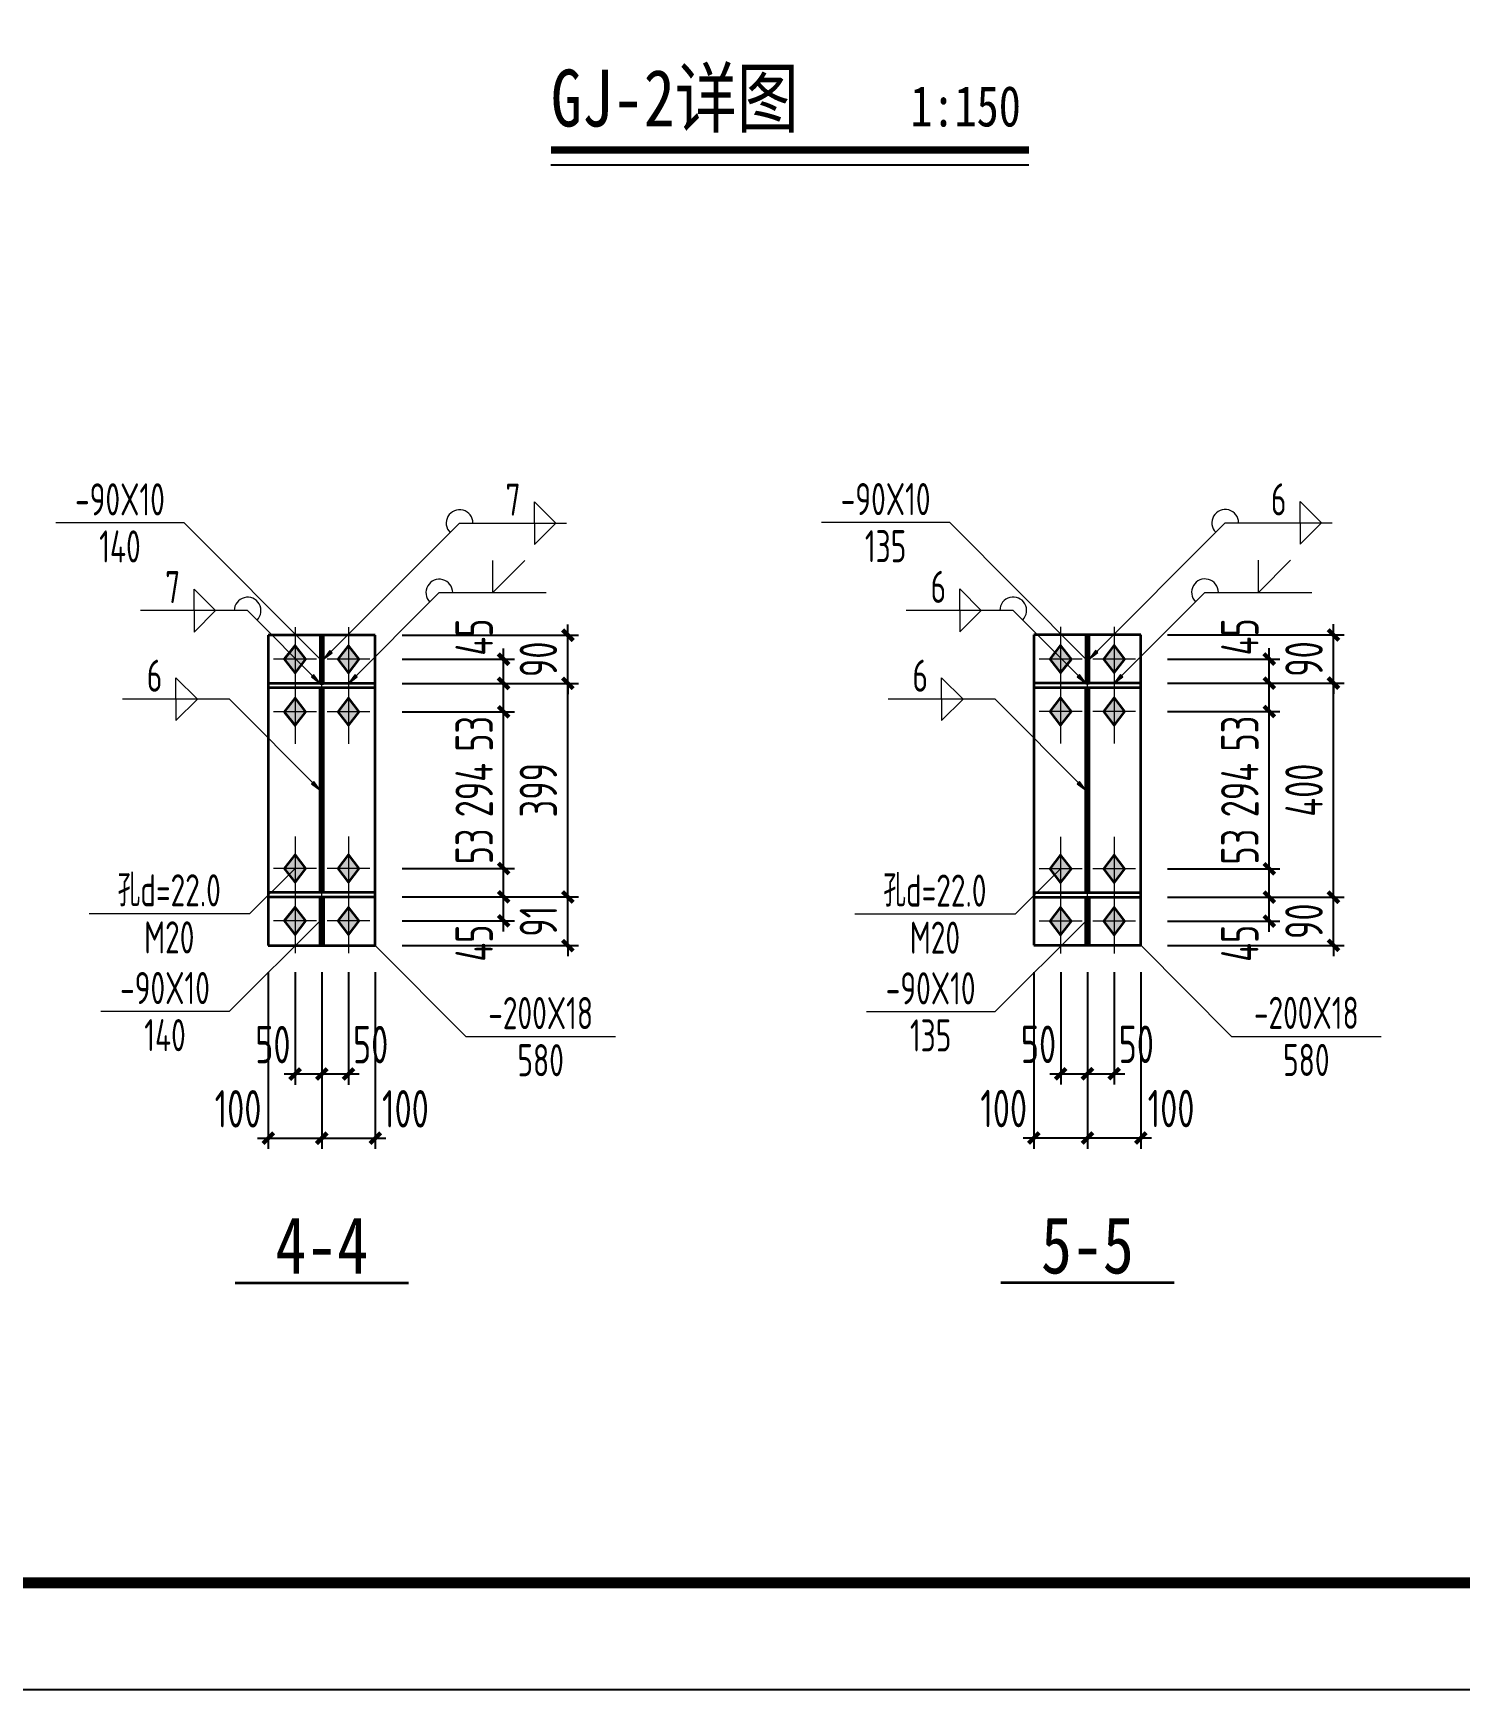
# Model space of a CAD drawing. Extents: x 899043 to 2598688, y -137197 to 211789.
# Drawn here: x 2058262 to 2078266, y 3985 to 27205 of the extents above; entities that cross this region are included whole.
import ezdxf
from ezdxf.enums import TextEntityAlignment as Align

# ---------------------------------------------------------------- set-up
doc = ezdxf.new("R2010")
doc.units = 0
doc.header["$LTSCALE"] = 1500
doc.header["$MEASUREMENT"] = 0
doc.linetypes.add('线型6', pattern=[8.75, 5, -1.25, 1.25, -1.25])
for name, color, linetype in [('00-tk', 151, 'Continuous'), ('DIM_SYMB', 3, 'Continuous'), ('PUB_TEXT', 7, 'Continuous')]:
    doc.layers.add(name, color=color, linetype=linetype)
for name, color, linetype, lineweight in [('10', 7, 'Continuous', 35), ('20', 2, 'Continuous', 35), ('尺寸标注', 9, 'Continuous', 18), ('焊缝标注', 9, 'Continuous', 18), ('螺栓孔标注', 9, 'Continuous', 18), ('钢板标注', 9, 'Continuous', 18)]:
    doc.layers.add(name, color=color, linetype=linetype, lineweight=lineweight)
doc.styles.add('TSSD_Dimension', font='Tssdeng.shx', dxfattribs={"width": 0.7, "bigfont": 'hztxt.shx'})
doc.styles.add('仿宋体', font='', dxfattribs={"width": 0.8})
doc.styles.get('仿宋体').set_extended_font_data('SimSun')
doc.dimstyles.new('TSSD_150_150', dxfattribs={"dimtxt": 525, "dimasz": 150, "dimexe": 150, "dimexo": 375, "dimgap": 150, "dimtad": 1, "dimdec": 0, "dimzin": 0, "dimdsep": 46, "dimtxsty": 'TSSD_Dimension', "dimblk": 'ARCHTICK', "dimblk1": 'ARCHTICK', "dimblk2": 'ARCHTICK', "dimcen": 0, "dimdle": 150, "dimclrt": 7, "dimadec": 0, "dimazin": 0, "dimtfac": 1, "dimtdec": 0, "dimtix": 1, "dimtmove": 2, "dimatfit": 3, "dimfxl": 0, "dimtolj": 1, "dimtzin": 0, "dimarcsym": 0})

# ---------------------------------------------------------------- blocks, each defined once
blk = doc.blocks.new('_ArchTick')
at = {"color": 0, "linetype": 'ByBlock', "const_width": 0.4}
blk.add_lwpolyline([(-0.5, -0.5), (0.5, 0.5)], dxfattribs=at)
blk = doc.blocks.new('*D639')
at = {"layer": 'Defpoints', "color": 0, "linetype": 'Continuous'}
for p in [(2063059, 18429), (2064859, 18429), (2063059, 18092)]:
    blk.add_point(p, dxfattribs=at)
at = {"layer": '尺寸标注', "color": 0, "linetype": 'Continuous', "lineweight": -2}
for p, q in [((2064859, 17942), (2064859, 18579)), ((2063434, 18429), (2065009, 18429)), ((2063434, 18092), (2065009, 18092))]:
    blk.add_line(p, q, dxfattribs=at)
at = {"layer": '尺寸标注', "color": 0, "linetype": 'Continuous', "lineweight": -2, "xscale": 150, "yscale": 150, "zscale": 150}
for p, rotation in [((2064859, 18429), 90), ((2064859, 18092), 270)]:
    blk.add_blockref('_ArchTick', p, dxfattribs=dict(at, rotation=rotation))
at = {"layer": '尺寸标注', "color": 7, "linetype": 'Continuous', "lineweight": 18, "insert": (2064446, 18739), "char_height": 525, "attachment_point": 5, "rotation": 90, "style": 'TSSD_Dimension'}
blk.add_mtext('\\A1;45', dxfattribs=at)
blk = doc.blocks.new('*D640')
at = {"layer": 'Defpoints', "color": 0, "linetype": 'Continuous'}
for p in [(2063059, 18092), (2064859, 18092), (2063059, 17694)]:
    blk.add_point(p, dxfattribs=at)
at = {"layer": '尺寸标注', "color": 0, "linetype": 'Continuous', "lineweight": -2}
for p, q in [((2064859, 17544), (2064859, 18242)), ((2063434, 18092), (2065009, 18092)), ((2063434, 17694), (2065009, 17694))]:
    blk.add_line(p, q, dxfattribs=at)
at = {"layer": '尺寸标注', "color": 0, "linetype": 'Continuous', "lineweight": -2, "xscale": 150, "yscale": 150, "zscale": 150}
for p, rotation in [((2064859, 18092), 90), ((2064859, 17694), 270)]:
    blk.add_blockref('_ArchTick', p, dxfattribs=dict(at, rotation=rotation))
at = {"layer": '尺寸标注', "color": 7, "linetype": 'Continuous', "lineweight": 18, "insert": (2064446, 17384), "char_height": 525, "attachment_point": 5, "rotation": 90, "style": 'TSSD_Dimension'}
blk.add_mtext('\\A1;53', dxfattribs=at)
blk = doc.blocks.new('*D641')
at = {"layer": 'Defpoints', "color": 0, "linetype": 'Continuous'}
for p in [(2063059, 15099), (2064859, 15099), (2063059, 14762)]:
    blk.add_point(p, dxfattribs=at)
at = {"layer": '尺寸标注', "color": 0, "linetype": 'Continuous', "lineweight": -2}
for p, q in [((2063434, 15099), (2065009, 15099)), ((2064859, 14612), (2064859, 15249)), ((2063434, 14762), (2065009, 14762))]:
    blk.add_line(p, q, dxfattribs=at)
at = {"layer": '尺寸标注', "color": 0, "linetype": 'Continuous', "lineweight": -2, "xscale": 150, "yscale": 150, "zscale": 150}
for p, rotation in [((2064859, 15099), 90), ((2064859, 14762), 270)]:
    blk.add_blockref('_ArchTick', p, dxfattribs=dict(at, rotation=rotation))
at = {"layer": '尺寸标注', "color": 7, "linetype": 'Continuous', "lineweight": 18, "insert": (2064446, 14451), "char_height": 525, "attachment_point": 5, "rotation": 90, "style": 'TSSD_Dimension'}
blk.add_mtext('\\A1;45', dxfattribs=at)
blk = doc.blocks.new('*D642')
at = {"layer": 'Defpoints', "color": 0, "linetype": 'Continuous'}
for p in [(2063059, 15497), (2064859, 15497), (2063059, 15099)]:
    blk.add_point(p, dxfattribs=at)
at = {"layer": '尺寸标注', "color": 0, "linetype": 'Continuous', "lineweight": -2}
for p, q in [((2064859, 14949), (2064859, 15647)), ((2063434, 15497), (2065009, 15497)), ((2063434, 15099), (2065009, 15099))]:
    blk.add_line(p, q, dxfattribs=at)
at = {"layer": '尺寸标注', "color": 0, "linetype": 'Continuous', "lineweight": -2, "xscale": 150, "yscale": 150, "zscale": 150}
for p, rotation in [((2064859, 15497), 90), ((2064859, 15099), 270)]:
    blk.add_blockref('_ArchTick', p, dxfattribs=dict(at, rotation=rotation))
at = {"layer": '尺寸标注', "color": 7, "linetype": 'Continuous', "lineweight": 18, "insert": (2064446, 15807), "char_height": 525, "attachment_point": 5, "rotation": 90, "style": 'TSSD_Dimension'}
blk.add_mtext('\\A1;53', dxfattribs=at)
blk = doc.blocks.new('*D643')
at = {"layer": 'Defpoints', "color": 0, "linetype": 'Continuous'}
for p in [(2063059, 17694), (2064859, 17694), (2063059, 15497)]:
    blk.add_point(p, dxfattribs=at)
at = {"layer": '尺寸标注', "color": 0, "linetype": 'Continuous', "lineweight": -2}
for p, q in [((2063434, 17694), (2065009, 17694)), ((2064859, 15347), (2064859, 17844)), ((2063434, 15497), (2065009, 15497))]:
    blk.add_line(p, q, dxfattribs=at)
at = {"layer": '尺寸标注', "color": 0, "linetype": 'Continuous', "lineweight": -2, "xscale": 150, "yscale": 150, "zscale": 150}
for p, rotation in [((2064859, 17694), 90), ((2064859, 15497), 270)]:
    blk.add_blockref('_ArchTick', p, dxfattribs=dict(at, rotation=rotation))
at = {"layer": '尺寸标注', "color": 7, "linetype": 'Continuous', "lineweight": 18, "insert": (2064446, 16595), "char_height": 525, "attachment_point": 5, "rotation": 90, "style": 'TSSD_Dimension'}
blk.add_mtext('\\A1;294', dxfattribs=at)
blk = doc.blocks.new('*D644')
at = {"layer": 'Defpoints', "color": 0, "linetype": 'Continuous'}
for p in [(2061934, 14417), (2062309, 14417), (2062309, 12617)]:
    blk.add_point(p, dxfattribs=at)
at = {"layer": '尺寸标注', "color": 0, "linetype": 'Continuous', "lineweight": -2}
for p, q in [((2061934, 14042), (2061934, 12467)), ((2062309, 14042), (2062309, 12467)), ((2061784, 12617), (2062459, 12617))]:
    blk.add_line(p, q, dxfattribs=at)
at = {"layer": '尺寸标注', "color": 0, "linetype": 'Continuous', "lineweight": -2, "xscale": 150, "yscale": 150, "zscale": 150, "rotation": 180}
blk.add_blockref('_ArchTick', (2061934, 12617), dxfattribs=at)
at = {"layer": '尺寸标注', "color": 0, "linetype": 'Continuous', "lineweight": -2, "xscale": 150, "yscale": 150, "zscale": 150}
blk.add_blockref('_ArchTick', (2062309, 12617), dxfattribs=at)
at = {"layer": '尺寸标注', "color": 7, "linetype": 'Continuous', "lineweight": 18, "insert": (2061623, 13029), "char_height": 525, "attachment_point": 5, "style": 'TSSD_Dimension'}
blk.add_mtext('\\A1;50', dxfattribs=at)
blk = doc.blocks.new('*D645')
at = {"layer": 'Defpoints', "color": 0, "linetype": 'Continuous'}
for p in [(2062309, 14417), (2062684, 14417), (2062684, 12617)]:
    blk.add_point(p, dxfattribs=at)
at = {"layer": '尺寸标注', "color": 0, "linetype": 'Continuous', "lineweight": -2}
for p, q in [((2062309, 14042), (2062309, 12467)), ((2062684, 14042), (2062684, 12467)), ((2062159, 12617), (2062834, 12617))]:
    blk.add_line(p, q, dxfattribs=at)
at = {"layer": '尺寸标注', "color": 0, "linetype": 'Continuous', "lineweight": -2, "xscale": 150, "yscale": 150, "zscale": 150, "rotation": 180}
blk.add_blockref('_ArchTick', (2062309, 12617), dxfattribs=at)
at = {"layer": '尺寸标注', "color": 0, "linetype": 'Continuous', "lineweight": -2, "xscale": 150, "yscale": 150, "zscale": 150}
blk.add_blockref('_ArchTick', (2062684, 12617), dxfattribs=at)
at = {"layer": '尺寸标注', "color": 7, "linetype": 'Continuous', "lineweight": 18, "insert": (2062994, 13029), "char_height": 525, "attachment_point": 5, "style": 'TSSD_Dimension'}
blk.add_mtext('\\A1;50', dxfattribs=at)
blk = doc.blocks.new('*D646')
at = {"layer": 'Defpoints', "color": 0, "linetype": 'Continuous'}
for p in [(2061559, 14417), (2062309, 14417), (2062309, 11717)]:
    blk.add_point(p, dxfattribs=at)
at = {"layer": '尺寸标注', "color": 0, "linetype": 'Continuous', "lineweight": -2}
for p, q in [((2061559, 14042), (2061559, 11567)), ((2062309, 14042), (2062309, 11567)), ((2061409, 11717), (2062459, 11717))]:
    blk.add_line(p, q, dxfattribs=at)
at = {"layer": '尺寸标注', "color": 0, "linetype": 'Continuous', "lineweight": -2, "xscale": 150, "yscale": 150, "zscale": 150, "rotation": 180}
blk.add_blockref('_ArchTick', (2061559, 11717), dxfattribs=at)
at = {"layer": '尺寸标注', "color": 0, "linetype": 'Continuous', "lineweight": -2, "xscale": 150, "yscale": 150, "zscale": 150}
blk.add_blockref('_ArchTick', (2062309, 11717), dxfattribs=at)
at = {"layer": '尺寸标注', "color": 7, "linetype": 'Continuous', "lineweight": 18, "insert": (2061135, 12129), "char_height": 525, "attachment_point": 5, "style": 'TSSD_Dimension'}
blk.add_mtext('\\A1;100', dxfattribs=at)
blk = doc.blocks.new('*D647')
at = {"layer": 'Defpoints', "color": 0, "linetype": 'Continuous'}
for p in [(2062309, 14417), (2063059, 14417), (2063059, 11717)]:
    blk.add_point(p, dxfattribs=at)
at = {"layer": '尺寸标注', "color": 0, "linetype": 'Continuous', "lineweight": -2}
for p, q in [((2062309, 14042), (2062309, 11567)), ((2063059, 14042), (2063059, 11567)), ((2062159, 11717), (2063209, 11717))]:
    blk.add_line(p, q, dxfattribs=at)
at = {"layer": '尺寸标注', "color": 0, "linetype": 'Continuous', "lineweight": -2, "xscale": 150, "yscale": 150, "zscale": 150, "rotation": 180}
blk.add_blockref('_ArchTick', (2062309, 11717), dxfattribs=at)
at = {"layer": '尺寸标注', "color": 0, "linetype": 'Continuous', "lineweight": -2, "xscale": 150, "yscale": 150, "zscale": 150}
blk.add_blockref('_ArchTick', (2063059, 11717), dxfattribs=at)
at = {"layer": '尺寸标注', "color": 7, "linetype": 'Continuous', "lineweight": 18, "insert": (2063482, 12129), "char_height": 525, "attachment_point": 5, "style": 'TSSD_Dimension'}
blk.add_mtext('\\A1;100', dxfattribs=at)
blk = doc.blocks.new('*D648')
at = {"layer": 'Defpoints', "color": 0, "linetype": 'Continuous'}
for p in [(2063059, 15099), (2065759, 15099), (2063059, 14417)]:
    blk.add_point(p, dxfattribs=at)
at = {"layer": '尺寸标注', "color": 0, "linetype": 'Continuous', "lineweight": -2}
for p, q in [((2063434, 15099), (2065909, 15099)), ((2065759, 15099), (2065759, 15249)), ((2065759, 14417), (2065759, 15099)), ((2063434, 14417), (2065909, 14417)), ((2065759, 14417), (2065759, 14267))]:
    blk.add_line(p, q, dxfattribs=at)
at = {"layer": '尺寸标注', "color": 0, "linetype": 'Continuous', "lineweight": -2, "xscale": 150, "yscale": 150, "zscale": 150}
for p, rotation in [((2065759, 15099), 270), ((2065759, 14417), 90)]:
    blk.add_blockref('_ArchTick', p, dxfattribs=dict(at, rotation=rotation))
at = {"layer": '尺寸标注', "color": 7, "linetype": 'Continuous', "lineweight": 18, "insert": (2065346, 14758), "char_height": 525, "attachment_point": 5, "rotation": 90, "style": 'TSSD_Dimension'}
blk.add_mtext('\\A1;91', dxfattribs=at)
blk = doc.blocks.new('*D649')
at = {"layer": 'Defpoints', "color": 0, "linetype": 'Continuous'}
for p in [(2063059, 18092), (2065759, 18092), (2063059, 15099)]:
    blk.add_point(p, dxfattribs=at)
at = {"layer": '尺寸标注', "color": 0, "linetype": 'Continuous', "lineweight": -2}
for p, q in [((2065759, 14949), (2065759, 18242)), ((2063434, 18092), (2065909, 18092)), ((2063434, 15099), (2065909, 15099))]:
    blk.add_line(p, q, dxfattribs=at)
at = {"layer": '尺寸标注', "color": 0, "linetype": 'Continuous', "lineweight": -2, "xscale": 150, "yscale": 150, "zscale": 150}
for p, rotation in [((2065759, 18092), 90), ((2065759, 15099), 270)]:
    blk.add_blockref('_ArchTick', p, dxfattribs=dict(at, rotation=rotation))
at = {"layer": '尺寸标注', "color": 7, "linetype": 'Continuous', "lineweight": 18, "insert": (2065346, 16595), "char_height": 525, "attachment_point": 5, "rotation": 90, "style": 'TSSD_Dimension'}
blk.add_mtext('\\A1;399', dxfattribs=at)
blk = doc.blocks.new('*D650')
at = {"layer": 'Defpoints', "color": 0, "linetype": 'Continuous'}
for p in [(2063059, 18767), (2065759, 18767), (2063059, 18092)]:
    blk.add_point(p, dxfattribs=at)
at = {"layer": '尺寸标注', "color": 0, "linetype": 'Continuous', "lineweight": -2}
for p, q in [((2065759, 18767), (2065759, 18917)), ((2063434, 18767), (2065909, 18767)), ((2065759, 18092), (2065759, 18767)), ((2063434, 18092), (2065909, 18092)), ((2065759, 18092), (2065759, 17942))]:
    blk.add_line(p, q, dxfattribs=at)
at = {"layer": '尺寸标注', "color": 0, "linetype": 'Continuous', "lineweight": -2, "xscale": 150, "yscale": 150, "zscale": 150}
for p, rotation in [((2065759, 18767), 270), ((2065759, 18092), 90)]:
    blk.add_blockref('_ArchTick', p, dxfattribs=dict(at, rotation=rotation))
at = {"layer": '尺寸标注', "color": 7, "linetype": 'Continuous', "lineweight": 18, "insert": (2065346, 18429), "char_height": 525, "attachment_point": 5, "rotation": 90, "style": 'TSSD_Dimension'}
blk.add_mtext('\\A1;90', dxfattribs=at)
blk = doc.blocks.new('*D651')
at = {"layer": 'Defpoints', "color": 0, "linetype": 'Continuous'}
for p in [(2073794, 18433), (2075594, 18433), (2073794, 18095)]:
    blk.add_point(p, dxfattribs=at)
at = {"layer": '尺寸标注', "color": 0, "linetype": 'Continuous', "lineweight": -2}
for p, q in [((2075594, 17945), (2075594, 18583)), ((2074169, 18433), (2075744, 18433)), ((2074169, 18095), (2075744, 18095))]:
    blk.add_line(p, q, dxfattribs=at)
at = {"layer": '尺寸标注', "color": 0, "linetype": 'Continuous', "lineweight": -2, "xscale": 150, "yscale": 150, "zscale": 150}
for p, rotation in [((2075594, 18433), 90), ((2075594, 18095), 270)]:
    blk.add_blockref('_ArchTick', p, dxfattribs=dict(at, rotation=rotation))
at = {"layer": '尺寸标注', "color": 7, "linetype": 'Continuous', "lineweight": 18, "insert": (2075181, 18743), "char_height": 525, "attachment_point": 5, "rotation": 90, "style": 'TSSD_Dimension'}
blk.add_mtext('\\A1;45', dxfattribs=at)
blk = doc.blocks.new('*D652')
at = {"layer": 'Defpoints', "color": 0, "linetype": 'Continuous'}
for p in [(2073794, 18095), (2075594, 18095), (2073794, 17698)]:
    blk.add_point(p, dxfattribs=at)
at = {"layer": '尺寸标注', "color": 0, "linetype": 'Continuous', "lineweight": -2}
for p, q in [((2075594, 17548), (2075594, 18245)), ((2074169, 18095), (2075744, 18095)), ((2074169, 17698), (2075744, 17698))]:
    blk.add_line(p, q, dxfattribs=at)
at = {"layer": '尺寸标注', "color": 0, "linetype": 'Continuous', "lineweight": -2, "xscale": 150, "yscale": 150, "zscale": 150}
for p, rotation in [((2075594, 18095), 90), ((2075594, 17698), 270)]:
    blk.add_blockref('_ArchTick', p, dxfattribs=dict(at, rotation=rotation))
at = {"layer": '尺寸标注', "color": 7, "linetype": 'Continuous', "lineweight": 18, "insert": (2075181, 17388), "char_height": 525, "attachment_point": 5, "rotation": 90, "style": 'TSSD_Dimension'}
blk.add_mtext('\\A1;53', dxfattribs=at)
blk = doc.blocks.new('*D653')
at = {"layer": 'Defpoints', "color": 0, "linetype": 'Continuous'}
for p in [(2073794, 15095), (2075594, 15095), (2073794, 14758)]:
    blk.add_point(p, dxfattribs=at)
at = {"layer": '尺寸标注', "color": 0, "linetype": 'Continuous', "lineweight": -2}
for p, q in [((2074169, 15095), (2075744, 15095)), ((2075594, 14608), (2075594, 15245)), ((2074169, 14758), (2075744, 14758))]:
    blk.add_line(p, q, dxfattribs=at)
at = {"layer": '尺寸标注', "color": 0, "linetype": 'Continuous', "lineweight": -2, "xscale": 150, "yscale": 150, "zscale": 150}
for p, rotation in [((2075594, 15095), 90), ((2075594, 14758), 270)]:
    blk.add_blockref('_ArchTick', p, dxfattribs=dict(at, rotation=rotation))
at = {"layer": '尺寸标注', "color": 7, "linetype": 'Continuous', "lineweight": 18, "insert": (2075181, 14448), "char_height": 525, "attachment_point": 5, "rotation": 90, "style": 'TSSD_Dimension'}
blk.add_mtext('\\A1;45', dxfattribs=at)
blk = doc.blocks.new('*D654')
at = {"layer": 'Defpoints', "color": 0, "linetype": 'Continuous'}
for p in [(2073794, 15493), (2075594, 15493), (2073794, 15095)]:
    blk.add_point(p, dxfattribs=at)
at = {"layer": '尺寸标注', "color": 0, "linetype": 'Continuous', "lineweight": -2}
for p, q in [((2075594, 14945), (2075594, 15643)), ((2074169, 15493), (2075744, 15493)), ((2074169, 15095), (2075744, 15095))]:
    blk.add_line(p, q, dxfattribs=at)
at = {"layer": '尺寸标注', "color": 0, "linetype": 'Continuous', "lineweight": -2, "xscale": 150, "yscale": 150, "zscale": 150}
for p, rotation in [((2075594, 15493), 90), ((2075594, 15095), 270)]:
    blk.add_blockref('_ArchTick', p, dxfattribs=dict(at, rotation=rotation))
at = {"layer": '尺寸标注', "color": 7, "linetype": 'Continuous', "lineweight": 18, "insert": (2075181, 15803), "char_height": 525, "attachment_point": 5, "rotation": 90, "style": 'TSSD_Dimension'}
blk.add_mtext('\\A1;53', dxfattribs=at)
blk = doc.blocks.new('*D655')
at = {"layer": 'Defpoints', "color": 0, "linetype": 'Continuous'}
for p in [(2073794, 17698), (2075594, 17698), (2073794, 15493)]:
    blk.add_point(p, dxfattribs=at)
at = {"layer": '尺寸标注', "color": 0, "linetype": 'Continuous', "lineweight": -2}
for p, q in [((2074169, 17698), (2075744, 17698)), ((2075594, 15343), (2075594, 17848)), ((2074169, 15493), (2075744, 15493))]:
    blk.add_line(p, q, dxfattribs=at)
at = {"layer": '尺寸标注', "color": 0, "linetype": 'Continuous', "lineweight": -2, "xscale": 150, "yscale": 150, "zscale": 150}
for p, rotation in [((2075594, 17698), 90), ((2075594, 15493), 270)]:
    blk.add_blockref('_ArchTick', p, dxfattribs=dict(at, rotation=rotation))
at = {"layer": '尺寸标注', "color": 7, "linetype": 'Continuous', "lineweight": 18, "insert": (2075181, 16595), "char_height": 525, "attachment_point": 5, "rotation": 90, "style": 'TSSD_Dimension'}
blk.add_mtext('\\A1;294', dxfattribs=at)
blk = doc.blocks.new('*D656')
at = {"layer": 'Defpoints', "color": 0, "linetype": 'Continuous'}
for p in [(2072669, 14420), (2073044, 14420), (2073044, 12620)]:
    blk.add_point(p, dxfattribs=at)
at = {"layer": '尺寸标注', "color": 0, "linetype": 'Continuous', "lineweight": -2}
for p, q in [((2072669, 14045), (2072669, 12470)), ((2073044, 14045), (2073044, 12470)), ((2072519, 12620), (2073194, 12620))]:
    blk.add_line(p, q, dxfattribs=at)
at = {"layer": '尺寸标注', "color": 0, "linetype": 'Continuous', "lineweight": -2, "xscale": 150, "yscale": 150, "zscale": 150, "rotation": 180}
blk.add_blockref('_ArchTick', (2072669, 12620), dxfattribs=at)
at = {"layer": '尺寸标注', "color": 0, "linetype": 'Continuous', "lineweight": -2, "xscale": 150, "yscale": 150, "zscale": 150}
blk.add_blockref('_ArchTick', (2073044, 12620), dxfattribs=at)
at = {"layer": '尺寸标注', "color": 7, "linetype": 'Continuous', "lineweight": 18, "insert": (2072358, 13033), "char_height": 525, "attachment_point": 5, "style": 'TSSD_Dimension'}
blk.add_mtext('\\A1;50', dxfattribs=at)
blk = doc.blocks.new('*D657')
at = {"layer": 'Defpoints', "color": 0, "linetype": 'Continuous'}
for p in [(2073044, 14420), (2073419, 14420), (2073419, 12620)]:
    blk.add_point(p, dxfattribs=at)
at = {"layer": '尺寸标注', "color": 0, "linetype": 'Continuous', "lineweight": -2}
for p, q in [((2073044, 14045), (2073044, 12470)), ((2073419, 14045), (2073419, 12470)), ((2072894, 12620), (2073569, 12620))]:
    blk.add_line(p, q, dxfattribs=at)
at = {"layer": '尺寸标注', "color": 0, "linetype": 'Continuous', "lineweight": -2, "xscale": 150, "yscale": 150, "zscale": 150, "rotation": 180}
blk.add_blockref('_ArchTick', (2073044, 12620), dxfattribs=at)
at = {"layer": '尺寸标注', "color": 0, "linetype": 'Continuous', "lineweight": -2, "xscale": 150, "yscale": 150, "zscale": 150}
blk.add_blockref('_ArchTick', (2073419, 12620), dxfattribs=at)
at = {"layer": '尺寸标注', "color": 7, "linetype": 'Continuous', "lineweight": 18, "insert": (2073729, 13033), "char_height": 525, "attachment_point": 5, "style": 'TSSD_Dimension'}
blk.add_mtext('\\A1;50', dxfattribs=at)
blk = doc.blocks.new('*D658')
at = {"layer": 'Defpoints', "color": 0, "linetype": 'Continuous'}
for p in [(2072294, 14420), (2073044, 14420), (2073044, 11720)]:
    blk.add_point(p, dxfattribs=at)
at = {"layer": '尺寸标注', "color": 0, "linetype": 'Continuous', "lineweight": -2}
for p, q in [((2072294, 14045), (2072294, 11570)), ((2073044, 14045), (2073044, 11570)), ((2072144, 11720), (2073194, 11720))]:
    blk.add_line(p, q, dxfattribs=at)
at = {"layer": '尺寸标注', "color": 0, "linetype": 'Continuous', "lineweight": -2, "xscale": 150, "yscale": 150, "zscale": 150, "rotation": 180}
blk.add_blockref('_ArchTick', (2072294, 11720), dxfattribs=at)
at = {"layer": '尺寸标注', "color": 0, "linetype": 'Continuous', "lineweight": -2, "xscale": 150, "yscale": 150, "zscale": 150}
blk.add_blockref('_ArchTick', (2073044, 11720), dxfattribs=at)
at = {"layer": '尺寸标注', "color": 7, "linetype": 'Continuous', "lineweight": 18, "insert": (2071870, 12133), "char_height": 525, "attachment_point": 5, "style": 'TSSD_Dimension'}
blk.add_mtext('\\A1;100', dxfattribs=at)
blk = doc.blocks.new('*D659')
at = {"layer": 'Defpoints', "color": 0, "linetype": 'Continuous'}
for p in [(2073044, 14420), (2073794, 14420), (2073794, 11720)]:
    blk.add_point(p, dxfattribs=at)
at = {"layer": '尺寸标注', "color": 0, "linetype": 'Continuous', "lineweight": -2}
for p, q in [((2073044, 14045), (2073044, 11570)), ((2073794, 14045), (2073794, 11570)), ((2072894, 11720), (2073944, 11720))]:
    blk.add_line(p, q, dxfattribs=at)
at = {"layer": '尺寸标注', "color": 0, "linetype": 'Continuous', "lineweight": -2, "xscale": 150, "yscale": 150, "zscale": 150, "rotation": 180}
blk.add_blockref('_ArchTick', (2073044, 11720), dxfattribs=at)
at = {"layer": '尺寸标注', "color": 0, "linetype": 'Continuous', "lineweight": -2, "xscale": 150, "yscale": 150, "zscale": 150}
blk.add_blockref('_ArchTick', (2073794, 11720), dxfattribs=at)
at = {"layer": '尺寸标注', "color": 7, "linetype": 'Continuous', "lineweight": 18, "insert": (2074217, 12133), "char_height": 525, "attachment_point": 5, "style": 'TSSD_Dimension'}
blk.add_mtext('\\A1;100', dxfattribs=at)
blk = doc.blocks.new('*D660')
at = {"layer": 'Defpoints', "color": 0, "linetype": 'Continuous'}
for p in [(2073794, 15095), (2076494, 15095), (2073794, 14420)]:
    blk.add_point(p, dxfattribs=at)
at = {"layer": '尺寸标注', "color": 0, "linetype": 'Continuous', "lineweight": -2}
for p, q in [((2074169, 15095), (2076644, 15095)), ((2076494, 15095), (2076494, 15245)), ((2076494, 14420), (2076494, 15095)), ((2074169, 14420), (2076644, 14420)), ((2076494, 14420), (2076494, 14270))]:
    blk.add_line(p, q, dxfattribs=at)
at = {"layer": '尺寸标注', "color": 0, "linetype": 'Continuous', "lineweight": -2, "xscale": 150, "yscale": 150, "zscale": 150}
for p, rotation in [((2076494, 15095), 270), ((2076494, 14420), 90)]:
    blk.add_blockref('_ArchTick', p, dxfattribs=dict(at, rotation=rotation))
at = {"layer": '尺寸标注', "color": 7, "linetype": 'Continuous', "lineweight": 18, "insert": (2076081, 14758), "char_height": 525, "attachment_point": 5, "rotation": 90, "style": 'TSSD_Dimension'}
blk.add_mtext('\\A1;90', dxfattribs=at)
blk = doc.blocks.new('*D661')
at = {"layer": 'Defpoints', "color": 0, "linetype": 'Continuous'}
for p in [(2073794, 18095), (2076494, 18095), (2073794, 15095)]:
    blk.add_point(p, dxfattribs=at)
at = {"layer": '尺寸标注', "color": 0, "linetype": 'Continuous', "lineweight": -2}
for p, q in [((2076494, 14945), (2076494, 18245)), ((2074169, 18095), (2076644, 18095)), ((2074169, 15095), (2076644, 15095))]:
    blk.add_line(p, q, dxfattribs=at)
at = {"layer": '尺寸标注', "color": 0, "linetype": 'Continuous', "lineweight": -2, "xscale": 150, "yscale": 150, "zscale": 150}
for p, rotation in [((2076494, 18095), 90), ((2076494, 15095), 270)]:
    blk.add_blockref('_ArchTick', p, dxfattribs=dict(at, rotation=rotation))
at = {"layer": '尺寸标注', "color": 7, "linetype": 'Continuous', "lineweight": 18, "insert": (2076081, 16595), "char_height": 525, "attachment_point": 5, "rotation": 90, "style": 'TSSD_Dimension'}
blk.add_mtext('\\A1;400', dxfattribs=at)
blk = doc.blocks.new('*D662')
at = {"layer": 'Defpoints', "color": 0, "linetype": 'Continuous'}
for p in [(2073794, 18770), (2076494, 18770), (2073794, 18095)]:
    blk.add_point(p, dxfattribs=at)
at = {"layer": '尺寸标注', "color": 0, "linetype": 'Continuous', "lineweight": -2}
for p, q in [((2076494, 18770), (2076494, 18920)), ((2074169, 18770), (2076644, 18770)), ((2076494, 18095), (2076494, 18770)), ((2074169, 18095), (2076644, 18095)), ((2076494, 18095), (2076494, 17945))]:
    blk.add_line(p, q, dxfattribs=at)
at = {"layer": '尺寸标注', "color": 0, "linetype": 'Continuous', "lineweight": -2, "xscale": 150, "yscale": 150, "zscale": 150}
for p, rotation in [((2076494, 18770), 270), ((2076494, 18095), 90)]:
    blk.add_blockref('_ArchTick', p, dxfattribs=dict(at, rotation=rotation))
at = {"layer": '尺寸标注', "color": 7, "linetype": 'Continuous', "lineweight": 18, "insert": (2076081, 18433), "char_height": 525, "attachment_point": 5, "rotation": 90, "style": 'TSSD_Dimension'}
blk.add_mtext('\\A1;90', dxfattribs=at)
blk = doc.blocks.new('A$C16496DF1')
at = {"layer": '00-tk'}
blk.add_line((176850, 1500), (3750, 1500), dxfattribs=at)
at = {"layer": '00-tk', "linetype": 'Continuous'}
blk.add_line((178350, 0), (0, 0), dxfattribs=at)
at = {"layer": '00-tk', "const_width": 150}
blk.add_lwpolyline([(3750, 124650), (176850, 124650), (176850, 1500), (3750, 1500)], close=True, dxfattribs=at)

msp = doc.modelspace()

# ---------------------------------------------------------------- hatches: boundary and pattern name
at = {"layer": '10'}
for points in [[(2061933.6, 18624.1), (2061783.6, 18429.1), (2061933.6, 18234.1), (2062083.6, 18429.1)], [(2062683.6, 18624.1), (2062533.6, 18429.1), (2062683.6, 18234.1), (2062833.6, 18429.1)], [(2072668.8, 18627.9), (2072518.8, 18432.9), (2072668.8, 18237.9), (2072818.8, 18432.9)], [(2073418.8, 18627.9), (2073268.8, 18432.9), (2073418.8, 18237.9), (2073568.8, 18432.9)], [(2061933.6, 17889.1), (2061783.6, 17694.1), (2061933.6, 17499.1), (2062083.6, 17694.1)], [(2062683.6, 17889.1), (2062533.6, 17694.1), (2062683.6, 17499.1), (2062833.6, 17694.1)], [(2072668.8, 17892.9), (2072518.8, 17697.9), (2072668.8, 17502.9), (2072818.8, 17697.9)], [(2073418.8, 17892.9), (2073268.8, 17697.9), (2073418.8, 17502.9), (2073568.8, 17697.9)], [(2061933.6, 15691.6), (2061783.6, 15496.6), (2061933.6, 15301.6), (2062083.6, 15496.6)], [(2062683.6, 15691.6), (2062533.6, 15496.6), (2062683.6, 15301.6), (2062833.6, 15496.6)], [(2072668.8, 15687.9), (2072518.8, 15492.9), (2072668.8, 15297.9), (2072818.8, 15492.9)], [(2073418.8, 15687.9), (2073268.8, 15492.9), (2073418.8, 15297.9), (2073568.8, 15492.9)], [(2061933.6, 14956.6), (2061783.6, 14761.6), (2061933.6, 14566.6), (2062083.6, 14761.6)], [(2062683.6, 14956.6), (2062533.6, 14761.6), (2062683.6, 14566.6), (2062833.6, 14761.6)], [(2072668.8, 14952.9), (2072518.8, 14757.9), (2072668.8, 14562.9), (2072818.8, 14757.9)], [(2073418.8, 14952.9), (2073268.8, 14757.9), (2073418.8, 14562.9), (2073568.8, 14757.9)]]:
    msp.add_hatch(color=1, dxfattribs=at).paths.add_polyline_path(points)
at = {"layer": '焊缝标注'}
for points in [[(2062331.1, 18429.1), (2062453.1, 18519.2), (2062421.3, 18551.1)], [(2073066.3, 18432.9), (2073188.3, 18523), (2073156.5, 18554.8)], [(2062286.1, 18091.6), (2062196.1, 18213.7), (2062164.2, 18181.9)], [(2062683.6, 18091.6), (2062805.6, 18181.7), (2062773.8, 18213.6)], [(2073021.3, 18095.4), (2072931.3, 18217.4), (2072899.4, 18185.7)], [(2073418.8, 18095.4), (2073540.8, 18185.5), (2073509, 18217.3)], [(2062286.1, 16595.4), (2062196.1, 16717.4), (2062164.2, 16685.7)], [(2073021.3, 16595.4), (2072931.3, 16717.4), (2072899.4, 16685.7)]]:
    msp.add_hatch(color=256, dxfattribs=at).paths.add_polyline_path(points)

# ---------------------------------------------------------------- linework, layer by layer
at = {"layer": '10', "color": 9, "lineweight": 18, "ltscale": 2}
for p, q in [((2061933.6, 18879.1), (2061933.6, 17979.1)), ((2062683.6, 18879.1), (2062683.6, 17979.1)), ((2072668.8, 18882.9), (2072668.8, 17982.9)), ((2073418.8, 18882.9), (2073418.8, 17982.9)), ((2062233.6, 18429.1), (2061633.6, 18429.1)), ((2062983.6, 18429.1), (2062383.6, 18429.1)), ((2072968.8, 18432.9), (2072368.8, 18432.9)), ((2073718.8, 18432.9), (2073118.8, 18432.9)), ((2061933.6, 18144.1), (2061933.6, 17244.1)), ((2062683.6, 18144.1), (2062683.6, 17244.1)), ((2072668.8, 18147.9), (2072668.8, 17247.9)), ((2073418.8, 18147.9), (2073418.8, 17247.9)), ((2062233.6, 17694.1), (2061633.6, 17694.1)), ((2062983.6, 17694.1), (2062383.6, 17694.1)), ((2072968.8, 17697.9), (2072368.8, 17697.9)), ((2073718.8, 17697.9), (2073118.8, 17697.9)), ((2061933.6, 15946.6), (2061933.6, 15046.6)), ((2062683.6, 15946.6), (2062683.6, 15046.6)), ((2072668.8, 15942.9), (2072668.8, 15042.9)), ((2073418.8, 15942.9), (2073418.8, 15042.9)), ((2062233.6, 15496.6), (2061633.6, 15496.6)), ((2062983.6, 15496.6), (2062383.6, 15496.6)), ((2072968.8, 15492.9), (2072368.8, 15492.9)), ((2073718.8, 15492.9), (2073118.8, 15492.9)), ((2061933.6, 15211.6), (2061933.6, 14311.6)), ((2062683.6, 15211.6), (2062683.6, 14311.6)), ((2072668.8, 15207.9), (2072668.8, 14307.9)), ((2073418.8, 15207.9), (2073418.8, 14307.9)), ((2062233.6, 14761.6), (2061633.6, 14761.6)), ((2062983.6, 14761.6), (2062383.6, 14761.6)), ((2072968.8, 14757.9), (2072368.8, 14757.9)), ((2073718.8, 14757.9), (2073118.8, 14757.9))]:
    msp.add_line(p, q, dxfattribs=at)
at = {"layer": '10', "linetype": '线型6', "lineweight": 18, "ltscale": 2}
for p, q in [((2062308.6, 14401.6), (2062308.6, 18781.6)), ((2073043.8, 14405.4), (2073043.8, 18785.4))]:
    msp.add_line(p, q, dxfattribs=at)
at = {"layer": '10', "color": 3, "lineweight": 35, "ltscale": 2}
for p, q in [((2063058.6, 18091.6), (2061558.6, 18091.6)), ((2061558.6, 18091.6), (2061558.6, 18031.6)), ((2061558.6, 18031.6), (2063058.6, 18031.6)), ((2062286.1, 15159.1), (2062286.1, 18031.6)), ((2062331.1, 15159.1), (2062331.1, 18031.6)), ((2063058.6, 18031.6), (2063058.6, 18091.6)), ((2073793.8, 18095.4), (2072293.8, 18095.4)), ((2072293.8, 18095.4), (2072293.8, 18035.4)), ((2072293.8, 18035.4), (2073793.8, 18035.4)), ((2073021.3, 15155.4), (2073021.3, 18035.4)), ((2073066.3, 15155.4), (2073066.3, 18035.4)), ((2073793.8, 18035.4), (2073793.8, 18095.4)), ((2063058.6, 15159.1), (2061558.6, 15159.1)), ((2061558.6, 15159.1), (2061558.6, 15099.1)), ((2061558.6, 15099.1), (2063058.6, 15099.1)), ((2063058.6, 15099.1), (2063058.6, 15159.1)), ((2073793.8, 15155.4), (2072293.8, 15155.4)), ((2072293.8, 15155.4), (2072293.8, 15095.4)), ((2072293.8, 15095.4), (2073793.8, 15095.4)), ((2073793.8, 15095.4), (2073793.8, 15155.4))]:
    msp.add_line(p, q, dxfattribs=at)
at = {"layer": '10', "lineweight": 35, "ltscale": 2}
for p, q in [((2061093.6, 9691.6), (2063523.6, 9691.6)), ((2071828.8, 9695.4), (2074258.8, 9695.4))]:
    msp.add_line(p, q, dxfattribs=at)
at = {"layer": '10', "color": 1, "linetype": 'Continuous'}
for points in [[(2061933.6, 18624.1), (2061783.6, 18429.1), (2061933.6, 18234.1), (2062083.6, 18429.1)], [(2062683.6, 18624.1), (2062533.6, 18429.1), (2062683.6, 18234.1), (2062833.6, 18429.1)], [(2072668.8, 18627.9), (2072518.8, 18432.9), (2072668.8, 18237.9), (2072818.8, 18432.9)], [(2073418.8, 18627.9), (2073268.8, 18432.9), (2073418.8, 18237.9), (2073568.8, 18432.9)], [(2061933.6, 17889.1), (2061783.6, 17694.1), (2061933.6, 17499.1), (2062083.6, 17694.1)], [(2062683.6, 17889.1), (2062533.6, 17694.1), (2062683.6, 17499.1), (2062833.6, 17694.1)], [(2072668.8, 17892.9), (2072518.8, 17697.9), (2072668.8, 17502.9), (2072818.8, 17697.9)], [(2073418.8, 17892.9), (2073268.8, 17697.9), (2073418.8, 17502.9), (2073568.8, 17697.9)], [(2061933.6, 15691.6), (2061783.6, 15496.6), (2061933.6, 15301.6), (2062083.6, 15496.6)], [(2062683.6, 15691.6), (2062533.6, 15496.6), (2062683.6, 15301.6), (2062833.6, 15496.6)], [(2072668.8, 15687.9), (2072518.8, 15492.9), (2072668.8, 15297.9), (2072818.8, 15492.9)], [(2073418.8, 15687.9), (2073268.8, 15492.9), (2073418.8, 15297.9), (2073568.8, 15492.9)], [(2061933.6, 14956.6), (2061783.6, 14761.6), (2061933.6, 14566.6), (2062083.6, 14761.6)], [(2062683.6, 14956.6), (2062533.6, 14761.6), (2062683.6, 14566.6), (2062833.6, 14761.6)], [(2072668.8, 14952.9), (2072518.8, 14757.9), (2072668.8, 14562.9), (2072818.8, 14757.9)], [(2073418.8, 14952.9), (2073268.8, 14757.9), (2073418.8, 14562.9), (2073568.8, 14757.9)]]:
    msp.add_lwpolyline(points, close=True, dxfattribs=at)
at = {"layer": '20', "lineweight": 35, "ltscale": 2}
for p, q in [((2063058.6, 18766.6), (2061558.6, 18766.6)), ((2061558.6, 18766.6), (2061558.6, 14416.6)), ((2062331.1, 18766.6), (2062286.1, 18766.6)), ((2062286.1, 18766.6), (2062286.1, 18091.6)), ((2062331.1, 18091.6), (2062331.1, 18766.6)), ((2063058.6, 14416.6), (2063058.6, 18766.6)), ((2073793.8, 18770.4), (2072293.8, 18770.4)), ((2072293.8, 18770.4), (2072293.8, 14420.4)), ((2073066.3, 18770.4), (2073021.3, 18770.4)), ((2073021.3, 18770.4), (2073021.3, 18095.4)), ((2073066.3, 18095.4), (2073066.3, 18770.4)), ((2073793.8, 14420.4), (2073793.8, 18770.4)), ((2062286.1, 18091.6), (2062331.1, 18091.6)), ((2073021.3, 18095.4), (2073066.3, 18095.4)), ((2062286.1, 15099.1), (2062331.1, 15099.1)), ((2062286.1, 14424.1), (2062286.1, 15099.1)), ((2062331.1, 15099.1), (2062331.1, 14424.1)), ((2073021.3, 15095.4), (2073066.3, 15095.4)), ((2073021.3, 14420.4), (2073021.3, 15095.4)), ((2073066.3, 15095.4), (2073066.3, 14420.4)), ((2061558.6, 14416.6), (2063058.6, 14416.6)), ((2062331.1, 14424.1), (2062286.1, 14424.1)), ((2072293.8, 14420.4), (2073793.8, 14420.4)), ((2073066.3, 14420.4), (2073021.3, 14420.4))]:
    msp.add_line(p, q, dxfattribs=at)
at = {"layer": 'DIM_SYMB', "const_width": 105}
msp.add_lwpolyline([(2065521.6, 25567.3), (2072224.6, 25567.3)], dxfattribs=at)
at = {"layer": 'DIM_SYMB'}
msp.add_lwpolyline([(2065521.6, 25357.3), (2072224.6, 25357.3)], dxfattribs=at)
at = {"layer": '焊缝标注', "lineweight": 18, "ltscale": 2}
for p, q in [((2065291, 20637.5), (2065591, 20337.5)), ((2065291, 20337.5), (2065291, 20637.5)), ((2076026.2, 20641.3), (2076326.2, 20341.3)), ((2076026.2, 20341.3), (2076026.2, 20641.3)), ((2062331.1, 18429.1), (2064241, 20337.5)), ((2064241, 20337.5), (2065741, 20337.5)), ((2065291, 20037.5), (2065591, 20337.5)), ((2065291, 20337.5), (2065291, 20037.5)), ((2073066.3, 18432.9), (2074976.2, 20341.3)), ((2074976.2, 20341.3), (2076476.2, 20341.3)), ((2076026.2, 20041.3), (2076326.2, 20341.3)), ((2076026.2, 20341.3), (2076026.2, 20041.3)), ((2064706.9, 19363.9), (2064706.9, 19813.9)), ((2064706.9, 19363.9), (2065156.9, 19813.9)), ((2075442.1, 19367.7), (2075442.1, 19817.7)), ((2075442.1, 19367.7), (2075892.1, 19817.7)), ((2060819.1, 19111.1), (2060519.1, 19411.1)), ((2060519.1, 19111.1), (2060519.1, 19411.1)), ((2062683.6, 18091.6), (2063956.9, 19363.9)), ((2063956.9, 19363.9), (2065456.9, 19363.9)), ((2071554.2, 19114.8), (2071254.2, 19414.8)), ((2071254.2, 19114.8), (2071254.2, 19414.8)), ((2073418.8, 18095.4), (2074692.1, 19367.7)), ((2074692.1, 19367.7), (2076192.1, 19367.7)), ((2061269.1, 19111.1), (2059769.1, 19111.1)), ((2060819.1, 19111.1), (2060519.1, 18811.1)), ((2060519.1, 19111.1), (2060519.1, 18811.1)), ((2062286.1, 18091.6), (2061269.1, 19111.1)), ((2072004.2, 19114.8), (2070504.2, 19114.8)), ((2071554.2, 19114.8), (2071254.2, 18814.8)), ((2071254.2, 19114.8), (2071254.2, 18814.8)), ((2073021.3, 18095.4), (2072004.2, 19114.8)), ((2060564.8, 17869.7), (2060264.8, 18169.7)), ((2060264.8, 17869.7), (2060264.8, 18169.7)), ((2071300, 17869.7), (2071000, 18169.7)), ((2071000, 17869.7), (2071000, 18169.7)), ((2061014.8, 17869.7), (2059514.8, 17869.7)), ((2060564.8, 17869.7), (2060264.8, 17569.7)), ((2060264.8, 17869.7), (2060264.8, 17569.7)), ((2062286.1, 16595.4), (2061014.8, 17869.7)), ((2071750, 17869.7), (2070250, 17869.7)), ((2071300, 17869.7), (2071000, 17569.7)), ((2071000, 17869.7), (2071000, 17569.7)), ((2073021.3, 16595.4), (2071750, 17869.7))]:
    msp.add_line(p, q, dxfattribs=at)
at = {"layer": '焊缝标注', "linetype": 'Continuous'}
for points in [[(2062331.1, 18429.1), (2062453.1, 18519.2), (2062421.3, 18551.1)], [(2073066.3, 18432.9), (2073188.3, 18523), (2073156.5, 18554.8)], [(2062286.1, 18091.6), (2062196.1, 18213.7), (2062164.2, 18181.9)], [(2062683.6, 18091.6), (2062805.6, 18181.7), (2062773.8, 18213.6)], [(2073021.3, 18095.4), (2072931.3, 18217.4), (2072899.4, 18185.7)], [(2073418.8, 18095.4), (2073540.8, 18185.5), (2073509, 18217.3)], [(2062286.1, 16595.4), (2062196.1, 16717.4), (2062164.2, 16685.7)], [(2073021.3, 16595.4), (2072931.3, 16717.4), (2072899.4, 16685.7)]]:
    msp.add_lwpolyline(points, close=True, dxfattribs=at)
at = {"layer": '焊缝标注', "lineweight": 18, "ltscale": 2}
for centre, start, end in [((2064241, 20337.5), 0, 224.97719), ((2074976.2, 20341.3), 0, 224.97719), ((2063956.9, 19363.9), 0, 224.97719), ((2074692.1, 19367.7), 0, 224.97719), ((2061269.1, 19111.1), 314.93158, 180), ((2072004.2, 19114.8), 314.93158, 180)]:
    msp.add_arc(centre, 187.5, start, end, dxfattribs=at)
at = {"layer": '螺栓孔标注', "lineweight": 18, "ltscale": 2}
for p, q in [((2061933.6, 15496.6), (2061295.9, 14861.5)), ((2072668.8, 15492.9), (2072031.1, 14857.7)), ((2061295.9, 14861.5), (2059045.9, 14861.5)), ((2072031.1, 14857.7), (2069781.1, 14857.7))]:
    msp.add_line(p, q, dxfattribs=at)
at = {"layer": '螺栓孔标注', "ltscale": 2}
for points in [[(2061933.7, 15496.6, 0.3, 0.3, 1), (2061933.4, 15496.6, 0.3, 0.3, 1)], [(2072668.9, 15492.9, 0.3, 0.3, 1), (2072668.6, 15492.9, 0.3, 0.3, 1)]]:
    msp.add_lwpolyline(points, format="xyseb", close=True, dxfattribs=at)
at = {"layer": '钢板标注', "lineweight": 18, "ltscale": 2}
for p, q in [((2060379.2, 20340.6), (2058579.2, 20340.6)), ((2062286.1, 18429.1), (2060379.2, 20340.6)), ((2071114.4, 20344.3), (2069314.4, 20344.3)), ((2073021.3, 18432.9), (2071114.4, 20344.3)), ((2062286.1, 14761.6), (2061010.8, 13491.4)), ((2073021.3, 14757.9), (2071745.9, 13487.6)), ((2063058.6, 14416.6), (2064327.8, 13140.3)), ((2073793.8, 14420.4), (2075063, 13144)), ((2061010.8, 13491.4), (2059210.8, 13491.4)), ((2071745.9, 13487.6), (2069945.9, 13487.6)), ((2064327.8, 13140.3), (2066427.8, 13140.3)), ((2075063, 13144), (2077163, 13144))]:
    msp.add_line(p, q, dxfattribs=at)
at = {"layer": '钢板标注', "ltscale": 2}
for points in [[(2062286.2, 18429.1, 0.3, 0.3, 1), (2062285.9, 18429.1, 0.3, 0.3, 1)], [(2073021.4, 18432.9, 0.3, 0.3, 1), (2073021.1, 18432.9, 0.3, 0.3, 1)], [(2062286.2, 14761.6, 0.3, 0.3, 1), (2062285.9, 14761.6, 0.3, 0.3, 1)], [(2073021.4, 14757.9, 0.3, 0.3, 1), (2073021.1, 14757.9, 0.3, 0.3, 1)], [(2063058.7, 14416.6, 0.3, 0.3, 1), (2063058.4, 14416.6, 0.3, 0.3, 1)], [(2073793.9, 14420.4, 0.3, 0.3, 1), (2073793.6, 14420.4, 0.3, 0.3, 1)]]:
    msp.add_lwpolyline(points, format="xyseb", close=True, dxfattribs=at)

# ---------------------------------------------------------------- block references
at = {"layer": '钢板标注', "color": 2, "linetype": 'ByBlock'}
msp.add_blockref('A$C16496DF1', (2015291.9, 3985.4), dxfattribs=at)

# ---------------------------------------------------------------- texts
at = {"layer": 'PUB_TEXT', "style": '仿宋体', "width": 0.8}
for s, height, p in [('GJ-2详图', 797.47, (2065521.6, 25896.9)), ('1:150', 569.62, (2070560.7, 25896.9))]:
    msp.add_text(s, height=height, dxfattribs=at).set_placement(p)
for s, p in [('4-4', (2062308.6, 10216.6)), ('5-5', (2073043.8, 10220.4))]:
    msp.add_text(s, height=797.47, dxfattribs=at).set_placement(p, align=Align.MIDDLE_CENTER)
at = {"layer": '焊缝标注', "lineweight": 25, "style": 'TSSD_Dimension', "width": 0.7}
for s, p in [('7', (2064991, 20442.5)), ('6', (2075726.2, 20446.3)), ('7', (2060219.1, 19216.1)), ('6', (2070954.2, 19219.8)), ('6', (2059964.8, 17974.7)), ('6', (2070700, 17974.7))]:
    msp.add_text(s, height=450, dxfattribs=at).set_placement(p, align=Align.CENTER)
at = {"layer": '螺栓孔标注', "lineweight": 25, "style": 'TSSD_Dimension', "width": 0.7}
for p in [(2060170.9, 14966.5), (2070906.1, 14962.7)]:
    msp.add_text('孔d=22.0', height=450, dxfattribs=at).set_placement(p, align=Align.CENTER)
for p in [(2060170.9, 14756.5), (2070906.1, 14752.7)]:
    msp.add_text('M20', height=450, dxfattribs=at).set_placement(p, align=Align.TOP_CENTER)
at = {"layer": '钢板标注', "lineweight": 25, "style": 'TSSD_Dimension', "width": 0.7}
for s, p in [('-90X10', (2070214.4, 20449.3)), ('-90X10', (2059479.2, 20445.6)), ('-90X10', (2060110.8, 13596.4)), ('-90X10', (2070845.9, 13592.6)), ('-200X18', (2076113, 13249)), ('-200X18', (2065377.8, 13245.3))]:
    msp.add_text(s, height=450, dxfattribs=at).set_placement(p, align=Align.CENTER)
for s, p in [('140', (2059479.2, 20235.6)), ('135', (2070214.4, 20239.3)), ('140', (2060110.8, 13386.4)), ('135', (2070845.9, 13382.6)), ('580', (2065377.8, 13035.3)), ('580', (2076113, 13039))]:
    msp.add_text(s, height=450, dxfattribs=at).set_placement(p, align=Align.TOP_CENTER)

# ---------------------------------------------------------------- dimensions: what is measured, and where the dimension line sits
at = {"layer": '尺寸标注', "linetype": 'Continuous', "lineweight": 18}
for base, p1, p2, text, picture, middle in [((2064858.6, 18429.1), (2063058.6, 18091.6), (2063058.6, 18429.1), '45', '*D639', (2064446.1, 18739.4)), ((2075593.8, 18432.9), (2073793.8, 18095.4), (2073793.8, 18432.9), '45', '*D651', (2075181.3, 18743.2)), ((2064858.6, 18091.6), (2063058.6, 17694.1), (2063058.6, 18091.6), '53', '*D640', (2064446.1, 17383.8)), ((2075593.8, 18095.4), (2073793.8, 17697.9), (2073793.8, 18095.4), '53', '*D652', (2075181.3, 17387.6)), ((2064858.6, 15496.6), (2063058.6, 15099.1), (2063058.6, 15496.6), '53', '*D642', (2064446.1, 15806.9)), ((2075593.8, 15492.9), (2073793.8, 15095.4), (2073793.8, 15492.9), '53', '*D654', (2075181.3, 15803.2)), ((2064858.6, 15099.1), (2063058.6, 14761.6), (2063058.6, 15099.1), '45', '*D641', (2064446.1, 14451.3)), ((2075593.8, 15095.4), (2073793.8, 14757.9), (2073793.8, 15095.4), '45', '*D653', (2075181.3, 14447.6))]:
    dim = msp.add_linear_dim(base=base, p1=p1, p2=p2, angle=90, text=text, dimstyle='TSSD_150_150', dxfattribs=at)
    dim.commit()
    dim.dimension.update_dxf_attribs({"geometry": picture, "text_midpoint": middle, "dimtype": 160})
for base, p1, p2, text, picture, middle in [((2065758.6, 18766.6), (2063058.6, 18091.6), (2063058.6, 18766.6), '90', '*D650', (2065346.1, 18429.1)), ((2076493.8, 18770.4), (2073793.8, 18095.4), (2073793.8, 18770.4), '90', '*D662', (2076081.3, 18432.9)), ((2065758.6, 18091.6), (2063058.6, 15099.1), (2063058.6, 18091.6), '399', '*D649', (2065346.1, 16595.4)), ((2076493.8, 18095.4), (2073793.8, 15095.4), (2073793.8, 18095.4), '400', '*D661', (2076081.3, 16595.4)), ((2064858.6, 17694.1), (2063058.6, 15496.6), (2063058.6, 17694.1), '294', '*D643', (2064446.1, 16595.4)), ((2075593.8, 17697.9), (2073793.8, 15492.9), (2073793.8, 17697.9), '294', '*D655', (2075181.3, 16595.4)), ((2065758.6, 15099.1), (2063058.6, 14416.6), (2063058.6, 15099.1), '91', '*D648', (2065346.1, 14757.9)), ((2076493.8, 15095.4), (2073793.8, 14420.4), (2073793.8, 15095.4), '90', '*D660', (2076081.3, 14757.9))]:
    dim = msp.add_linear_dim(base=base, p1=p1, p2=p2, angle=90, text=text, dimstyle='TSSD_150_150', dxfattribs=at)
    dim.commit()
    dim.dimension.update_dxf_attribs({"geometry": picture, "text_midpoint": middle})
for base, p1, p2, text, picture, middle in [((2062308.6, 11716.6), (2061558.6, 14416.6), (2062308.6, 14416.6), '100', '*D646', (2061135.2, 12129.1)), ((2062308.6, 12616.6), (2061933.6, 14416.6), (2062308.6, 14416.6), '50', '*D644', (2061623.3, 13029.1)), ((2062683.6, 12616.6), (2062308.6, 14416.6), (2062683.6, 14416.6), '50', '*D645', (2062993.9, 13029.1)), ((2063058.6, 11716.6), (2062308.6, 14416.6), (2063058.6, 14416.6), '100', '*D647', (2063482, 12129.1)), ((2073043.8, 11720.4), (2072293.8, 14420.4), (2073043.8, 14420.4), '100', '*D658', (2071870.4, 12132.9)), ((2073043.8, 12620.4), (2072668.8, 14420.4), (2073043.8, 14420.4), '50', '*D656', (2072358.5, 13032.9)), ((2073418.8, 12620.4), (2073043.8, 14420.4), (2073418.8, 14420.4), '50', '*D657', (2073729.1, 13032.9)), ((2073793.8, 11720.4), (2073043.8, 14420.4), (2073793.8, 14420.4), '100', '*D659', (2074217.1, 12132.9))]:
    dim = msp.add_linear_dim(base=base, p1=p1, p2=p2, text=text, dimstyle='TSSD_150_150', dxfattribs=at)
    dim.commit()
    dim.dimension.update_dxf_attribs({"geometry": picture, "text_midpoint": middle, "dimtype": 160})

doc.saveas('drawing.dxf')
